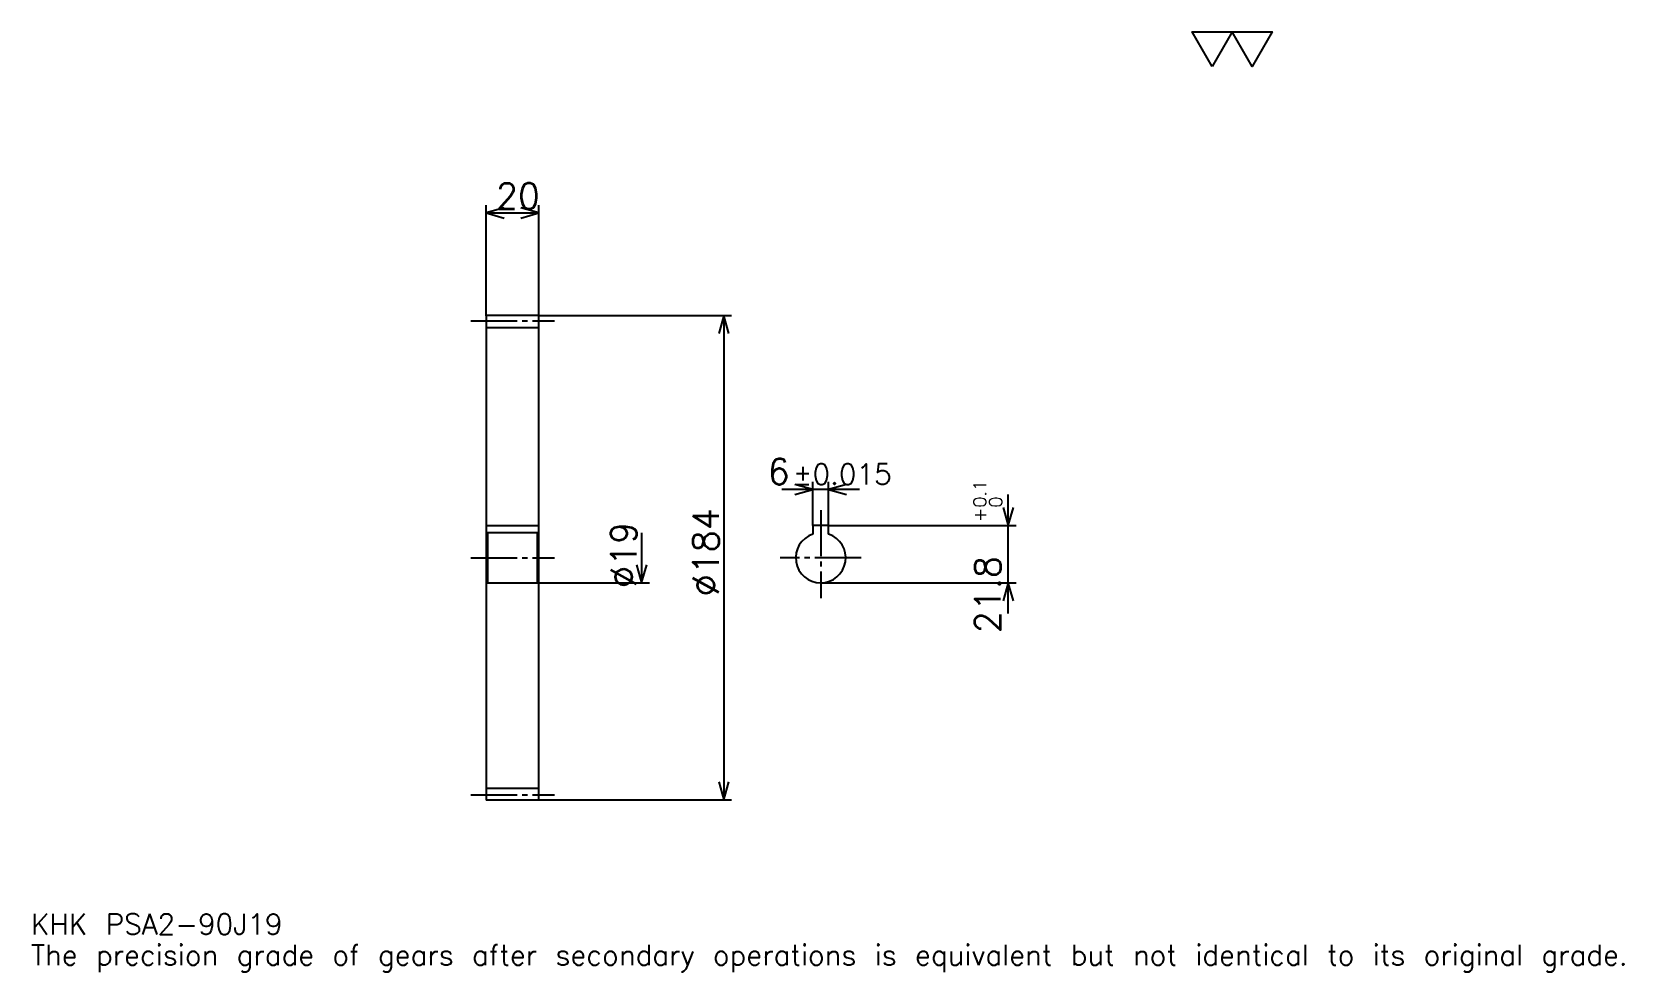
# Model space of a CAD drawing. Extents: x 20 to 625, y 7 to 364.
import ezdxf

# ---------------------------------------------------------------- set-up
doc = ezdxf.new("R2010")
doc.units = 0
doc.linetypes.add('DASHDOT', pattern=[23.413044, 17.559783, -1.951087, 1.951087, -1.951087])
doc.layers.get('0').update_dxf_attribs({"linetype": 'CONTINUOUS'})
doc.layers.add('DASHDOT', color=6, linetype='DASHDOT')
doc.styles.add('KANJI', font='TXT', dxfattribs={"bigfont": 'BIGFONT'})

msp = doc.modelspace()

# ---------------------------------------------------------------- linework, layer by layer
at = {"color": 5}
for p, q in [((192.516327, 256.567932), (192.516327, 298.516296)), ((212.516327, 256.567932), (212.516327, 298.516296)), ((192.516327, 295.589661), (212.516327, 295.589661)), ((192.516327, 256.467926), (192.516327, 256.567932)), ((212.416321, 256.567932), (212.516327, 256.567932)), ((212.516327, 256.567932), (285.682068, 256.567932)), ((212.516327, 256.467926), (212.516327, 256.567932)), ((282.755463, 256.567932), (282.755463, 72.567932)), ((334.277222, 190.525543), (304.864136, 190.525543)), ((316.570679, 176.867935), (316.570679, 193.452179)), ((322.570679, 176.867935), (322.570679, 193.452179)), ((390.858704, 143.36142), (390.858704, 188.574448)), ((322.570679, 176.867935), (393.785339, 176.867935)), ((251.538071, 174.067932), (251.538071, 155.067932)), ((212.516327, 155.067932), (254.464691, 155.067932)), ((319.570679, 155.067932), (393.785339, 155.067932)), ((212.416321, 72.567932), (212.516327, 72.567932)), ((212.516327, 72.567932), (285.682068, 72.567932))]:
    msp.add_line(p, q, dxfattribs=at)
at = {"color": 4}
for p, q in [((192.516327, 252.067932), (212.516327, 252.067932)), ((192.516327, 176.867935), (212.516327, 176.867935)), ((212.516327, 174.567932), (212.016327, 174.067932)), ((192.516327, 154.567932), (193.016327, 155.067932)), ((212.516327, 154.567932), (212.016327, 155.067932)), ((192.516327, 77.067932), (212.516327, 77.067932))]:
    msp.add_line(p, q, dxfattribs=at)
at = {"color": 7}
msp.add_lwpolyline([(468.260864, 351.195648), (460.651611, 364.38501), (491.088593, 364.38501), (483.47934, 351.195648), (475.870117, 364.38501), (468.260864, 351.195648)], dxfattribs=at)
at = {"color": 5}
for points in [[(199.345139, 297.540771), (192.516327, 295.589661), (199.345139, 293.638611)], [(205.687531, 293.638611), (212.516327, 295.589661), (205.687531, 297.540771)], [(284.706543, 249.739136), (282.755463, 256.567932), (280.804382, 249.739136)], [(309.741882, 188.574463), (316.570679, 190.525543), (309.741882, 192.476624)], [(329.399475, 192.476624), (322.570679, 190.525543), (329.399475, 188.574463)], [(388.907654, 183.696732), (390.858704, 176.867935), (392.809814, 183.696732)], [(249.586975, 161.896744), (251.538071, 155.067932), (253.489151, 161.896744)], [(392.809814, 148.239136), (390.858704, 155.067932), (388.907654, 148.239136)], [(280.804382, 79.396736), (282.755463, 72.567932), (284.706543, 79.396736)]]:
    msp.add_lwpolyline(points, dxfattribs=at)
at = {"color": 4}
for points in [[(192.516327, 154.567932), (192.516327, 72.667931), (192.616333, 72.567932), (212.416321, 72.567932), (212.516327, 72.667931), (212.516327, 256.467926), (212.416321, 256.567932), (192.616333, 256.567932), (192.516327, 256.467926), (192.516327, 154.567932)], [(322.570679, 173.581818), (322.570679, 176.867935), (316.570679, 176.867935), (316.570679, 173.581818)], [(192.516327, 174.567932), (193.016327, 174.067932), (193.016327, 155.067932), (212.016327, 155.067932), (212.016327, 174.067932), (193.016327, 174.067932)]]:
    msp.add_lwpolyline(points, dxfattribs=at)
msp.add_arc((319.570679, 164.567932), 9.5, 108.408480326, 71.591476082, dxfattribs=at)
at = {"layer": 'DASHDOT', "color": 7}
for p, q in [((186.663071, 254.567932), (218.369583, 254.567932)), ((319.570679, 182.721191), (319.570679, 149.214676)), ((186.663071, 164.567932), (218.369583, 164.567932)), ((334.92395, 164.567932), (304.217407, 164.567932)), ((186.663071, 74.567932), (218.369583, 74.567932))]:
    msp.add_line(p, q, dxfattribs=at)

# ---------------------------------------------------------------- texts
at = {"color": 7, "style": 'KANJI'}
for s, height, p in [('20', 9.755435, (196.175293, 297.150543)), ('6', 9.755435, (299.433533, 192.476624)), ('%%p0.015', 7.804348, (309.09021, 192.476624)), ('KHK PSA2-90J19', 7.804348, (19.51087, 21.461956)), ('The precision grade of gears after secondary operations is equivalent but not identical to its original grade.', 7.804348, (19.51087, 9.755435))]:
    msp.add_text(s, height=height, dxfattribs=at).set_placement(p)
for s, height, p in [('0.1', 4.877717, (382.469055, 183.660126)), ('%%c184', 9.755435, (280.804382, 149.934784)), ('+', 4.877717, (382.469055, 178.197083)), ('0', 4.877717, (388.517395, 183.660126)), ('%%c19', 9.755435, (249.586975, 153.105301)), ('21.8', 9.755435, (387.932068, 135.971695))]:
    msp.add_text(s, height=height, rotation=90, dxfattribs=at).set_placement(p)

doc.saveas('drawing.dxf')
